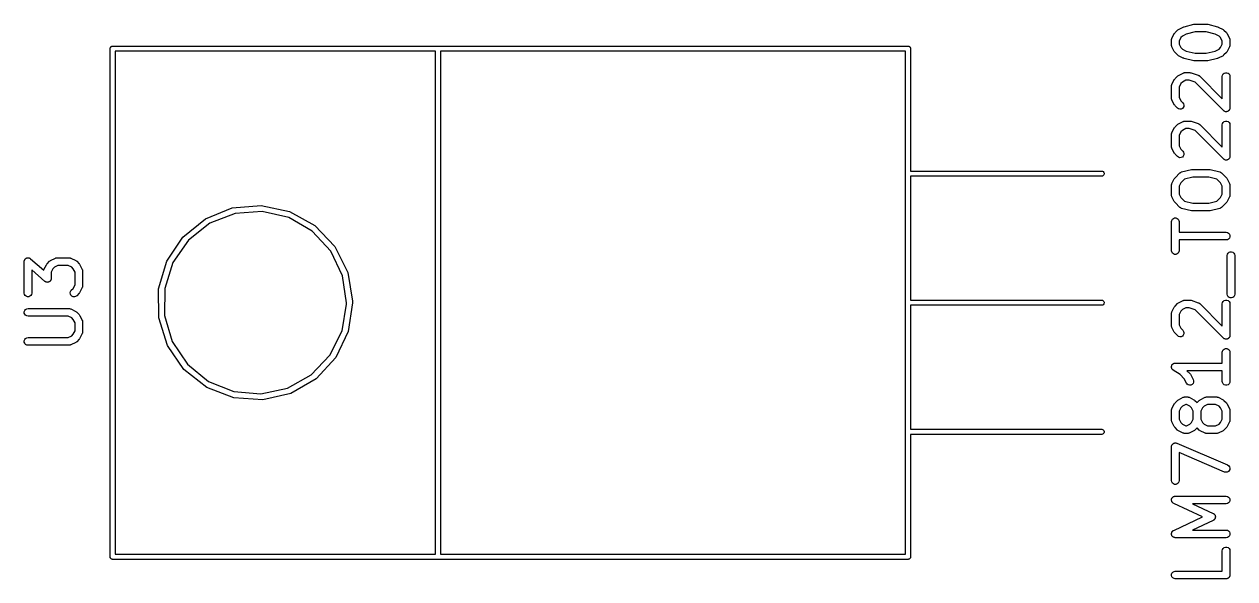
# Model space of a CAD drawing. Extents: x 49 to 243, y -147 to -41.
# Drawn here: x 122.31 to 146.13, y -122.02 to -111.11 of the extents above; entities that cross this region are included whole.
import ezdxf

# ---------------------------------------------------------------- set-up
doc = ezdxf.new("R2010")
doc.units = 0
doc.header["$MEASUREMENT"] = 0
doc.layers.add('BLACK', color=7, linetype='CONTINUOUS')

msp = doc.modelspace()

# ---------------------------------------------------------------- linework, layer by layer
at = {"layer": 'BLACK', "linetype": 'CONTINUOUS'}
for p, q in [((144.957, -111.271), (145.005, -111.223)), ((145.005, -111.223), (145.014, -111.217)), ((145.014, -111.217), (145.024, -111.209)), ((145.024, -111.209), (145.119, -111.162)), ((145.119, -111.162), (145.127, -111.159)), ((145.127, -111.159), (145.135, -111.156)), ((145.135, -111.156), (145.325, -111.108)), ((145.353, -111.256), (145.179, -111.3)), ((145.325, -111.108), (145.334, -111.108)), ((145.334, -111.108), (145.343, -111.106)), ((145.343, -111.106), (145.581, -111.106)), ((145.572, -111.256), (145.353, -111.256)), ((145.746, -111.3), (145.572, -111.256)), ((145.581, -111.106), (145.59, -111.108)), ((145.59, -111.108), (145.6, -111.108)), ((145.6, -111.108), (145.79, -111.156)), ((145.79, -111.156), (145.798, -111.159)), ((145.798, -111.159), (145.805, -111.162)), ((145.805, -111.162), (145.901, -111.209)), ((145.901, -111.209), (145.91, -111.217)), ((145.91, -111.217), (145.92, -111.223)), ((145.92, -111.223), (145.968, -111.271)), ((144.887, -111.419), (144.888, -111.415)), ((144.887, -111.515), (144.887, -111.419)), ((144.888, -111.411), (144.89, -111.402)), ((144.888, -111.415), (144.888, -111.411)), ((144.89, -111.402), (144.892, -111.394)), ((144.892, -111.394), (144.894, -111.39)), ((144.894, -111.39), (144.895, -111.386)), ((144.895, -111.386), (144.943, -111.291)), ((144.943, -111.291), (144.95, -111.281)), ((144.95, -111.281), (144.957, -111.271)), ((145.072, -111.369), (145.037, -111.437)), ((145.037, -111.437), (145.037, -111.497)), ((145.037, -111.497), (145.072, -111.565)), ((145.102, -111.338), (145.072, -111.369)), ((145.179, -111.3), (145.102, -111.338)), ((145.823, -111.338), (145.746, -111.3)), ((145.853, -111.369), (145.823, -111.338)), ((145.887, -111.437), (145.853, -111.369)), ((145.853, -111.565), (145.887, -111.497)), ((145.887, -111.497), (145.887, -111.437)), ((145.968, -111.271), (145.975, -111.281)), ((145.975, -111.281), (145.982, -111.291)), ((145.982, -111.291), (146.029, -111.386)), ((146.029, -111.386), (146.031, -111.39)), ((146.031, -111.39), (146.033, -111.394)), ((146.033, -111.394), (146.034, -111.402)), ((146.034, -111.402), (146.037, -111.411)), ((146.037, -111.411), (146.037, -111.415)), ((146.037, -111.415), (146.037, -111.419)), ((146.037, -111.419), (146.037, -111.515)), ((124, -111.577), (124.002, -111.573)), ((124, -111.595), (124, -111.577)), ((124, -121.577), (124, -111.595)), ((124, -111.595), (124, -111.595)), ((124.002, -111.569), (124.005, -111.565)), ((124.002, -111.573), (124.002, -111.569)), ((124.005, -111.565), (124.006, -111.561)), ((124.006, -111.561), (124.009, -111.557)), ((124.009, -111.557), (124.011, -111.553)), ((124.011, -111.553), (124.015, -111.551)), ((124.015, -111.551), (124.017, -111.547)), ((124.017, -111.547), (124.021, -111.545)), ((124.021, -111.545), (124.025, -111.542)), ((124.025, -111.542), (124.029, -111.541)), ((124.029, -111.541), (124.033, -111.538)), ((124.033, -111.538), (124.037, -111.538)), ((124.037, -111.538), (124.041, -111.536)), ((124.041, -111.536), (139.709, -111.536)), ((124.1, -111.636), (124.1, -121.536)), ((130.4, -111.636), (124.1, -111.636)), ((130.4, -121.536), (130.4, -111.636)), ((130.5, -111.636), (130.5, -121.536)), ((139.65, -111.636), (130.5, -111.636)), ((139.65, -116.595), (139.65, -111.636)), ((139.709, -111.536), (139.713, -111.538)), ((139.713, -111.538), (139.717, -111.538)), ((139.717, -111.538), (139.721, -111.541)), ((139.721, -111.541), (139.725, -111.542)), ((139.725, -111.542), (139.729, -111.545)), ((139.729, -111.545), (139.733, -111.547)), ((139.733, -111.547), (139.735, -111.551)), ((139.735, -111.551), (139.739, -111.553)), ((139.739, -111.553), (139.741, -111.557)), ((139.741, -111.557), (139.744, -111.561)), ((139.744, -111.561), (139.745, -111.565)), ((139.745, -111.565), (139.748, -111.569)), ((139.748, -111.569), (139.748, -111.573)), ((139.748, -111.573), (139.75, -111.577)), ((139.75, -111.577), (139.75, -113.996)), ((144.888, -111.519), (144.887, -111.515)), ((144.888, -111.523), (144.888, -111.519)), ((144.89, -111.532), (144.888, -111.523)), ((144.892, -111.54), (144.89, -111.532)), ((144.894, -111.544), (144.892, -111.54)), ((144.895, -111.548), (144.894, -111.544)), ((144.943, -111.643), (144.895, -111.548)), ((144.95, -111.653), (144.943, -111.643)), ((144.957, -111.663), (144.95, -111.653)), ((145.005, -111.71), (144.957, -111.663)), ((145.014, -111.717), (145.005, -111.71)), ((145.024, -111.725), (145.014, -111.717)), ((145.119, -111.772), (145.024, -111.725)), ((145.072, -111.565), (145.102, -111.596)), ((145.102, -111.596), (145.179, -111.634)), ((145.179, -111.634), (145.353, -111.678)), ((145.353, -111.678), (145.572, -111.678)), ((145.572, -111.678), (145.746, -111.634)), ((145.746, -111.634), (145.823, -111.596)), ((145.901, -111.725), (145.805, -111.772)), ((145.823, -111.596), (145.853, -111.565)), ((145.91, -111.717), (145.901, -111.725)), ((145.92, -111.71), (145.91, -111.717)), ((145.968, -111.663), (145.92, -111.71)), ((145.975, -111.653), (145.968, -111.663)), ((145.982, -111.643), (145.975, -111.653)), ((146.029, -111.548), (145.982, -111.643)), ((146.031, -111.544), (146.029, -111.548)), ((146.033, -111.54), (146.031, -111.544)), ((146.034, -111.532), (146.033, -111.54)), ((146.037, -111.523), (146.034, -111.532)), ((146.037, -111.515), (146.037, -111.519)), ((146.037, -111.519), (146.037, -111.523)), ((145.127, -111.774), (145.119, -111.772)), ((145.135, -111.778), (145.127, -111.774)), ((145.325, -111.825), (145.135, -111.778)), ((145.334, -111.826), (145.325, -111.825)), ((145.343, -111.828), (145.334, -111.826)), ((145.581, -111.828), (145.343, -111.828)), ((145.59, -111.826), (145.581, -111.828)), ((145.6, -111.825), (145.59, -111.826)), ((145.79, -111.778), (145.6, -111.825)), ((145.798, -111.774), (145.79, -111.778)), ((145.805, -111.772), (145.798, -111.774)), ((144.895, -112.291), (144.943, -112.195)), ((144.943, -112.195), (144.95, -112.186)), ((144.95, -112.186), (144.957, -112.176)), ((144.957, -112.176), (145.005, -112.128)), ((145.005, -112.128), (145.014, -112.121)), ((145.014, -112.121), (145.024, -112.114)), ((145.024, -112.114), (145.119, -112.067)), ((145.171, -112.209), (145.102, -112.243)), ((145.119, -112.067), (145.123, -112.065)), ((145.123, -112.065), (145.127, -112.063)), ((145.127, -112.063), (145.136, -112.062)), ((145.136, -112.062), (145.144, -112.059)), ((145.144, -112.059), (145.149, -112.059)), ((145.149, -112.059), (145.153, -112.059)), ((145.153, -112.059), (145.248, -112.059)), ((145.236, -112.209), (145.171, -112.209)), ((145.35, -112.247), (145.236, -112.209)), ((145.248, -112.059), (145.26, -112.061)), ((145.26, -112.061), (145.272, -112.062)), ((145.272, -112.062), (145.415, -112.11)), ((145.415, -112.11), (145.418, -112.112)), ((145.418, -112.112), (145.423, -112.113)), ((145.423, -112.113), (145.43, -112.118)), ((145.43, -112.118), (145.438, -112.122)), ((145.438, -112.122), (145.44, -112.126)), ((145.44, -112.126), (145.444, -112.128)), ((145.444, -112.128), (145.887, -112.572)), ((145.887, -112.134), (145.892, -112.108)), ((145.887, -112.572), (145.887, -112.134)), ((145.892, -112.108), (145.905, -112.085)), ((145.905, -112.085), (145.925, -112.069)), ((145.925, -112.069), (145.949, -112.06)), ((145.949, -112.06), (145.975, -112.06)), ((145.975, -112.06), (146, -112.069)), ((146, -112.069), (146.02, -112.085)), ((146.02, -112.085), (146.033, -112.108)), ((146.033, -112.108), (146.037, -112.134)), ((146.037, -112.134), (146.037, -112.753)), ((144.887, -112.324), (144.888, -112.32)), ((144.887, -112.562), (144.887, -112.324)), ((144.888, -112.316), (144.89, -112.307)), ((144.888, -112.32), (144.888, -112.316)), ((144.89, -112.307), (144.892, -112.298)), ((144.892, -112.298), (144.894, -112.295)), ((144.894, -112.295), (144.895, -112.291)), ((145.072, -112.273), (145.037, -112.342)), ((145.037, -112.342), (145.037, -112.544)), ((145.102, -112.243), (145.072, -112.273)), ((145.909, -112.806), (145.35, -112.247)), ((144.888, -112.566), (144.887, -112.562)), ((144.888, -112.571), (144.888, -112.566)), ((144.89, -112.579), (144.888, -112.571)), ((144.892, -112.588), (144.89, -112.579)), ((144.894, -112.592), (144.892, -112.588)), ((144.895, -112.596), (144.894, -112.592)), ((144.943, -112.691), (144.895, -112.596)), ((144.95, -112.701), (144.943, -112.691)), ((145.037, -112.544), (145.072, -112.613)), ((145.072, -112.613), (145.111, -112.652)), ((145.111, -112.652), (145.126, -112.673)), ((145.126, -112.673), (145.132, -112.699)), ((144.957, -112.71), (144.95, -112.701)), ((145.005, -112.758), (144.957, -112.71)), ((145.026, -112.773), (145.005, -112.758)), ((145.051, -112.78), (145.026, -112.773)), ((145.077, -112.777), (145.051, -112.78)), ((145.101, -112.766), (145.077, -112.777)), ((145.119, -112.748), (145.101, -112.766)), ((145.13, -112.724), (145.119, -112.748)), ((145.132, -112.699), (145.13, -112.724)), ((145.917, -112.811), (145.909, -112.806)), ((145.925, -112.818), (145.917, -112.811)), ((145.928, -112.819), (145.925, -112.818)), ((145.931, -112.821), (145.928, -112.819)), ((145.94, -112.823), (145.931, -112.821)), ((145.949, -112.827), (145.94, -112.823)), ((145.953, -112.827), (145.949, -112.827)), ((145.956, -112.827), (145.953, -112.827)), ((145.966, -112.827), (145.956, -112.827)), ((145.975, -112.827), (145.966, -112.827)), ((145.979, -112.825), (145.975, -112.827)), ((145.982, -112.825), (145.979, -112.825)), ((145.991, -112.821), (145.982, -112.825)), ((146, -112.818), (145.991, -112.821)), ((146.002, -112.815), (146, -112.818)), ((146.005, -112.814), (146.002, -112.815)), ((146.012, -112.807), (146.005, -112.814)), ((146.02, -112.801), (146.012, -112.807)), ((146.021, -112.798), (146.02, -112.801)), ((146.024, -112.796), (146.021, -112.798)), ((146.028, -112.787), (146.024, -112.796)), ((146.033, -112.778), (146.028, -112.787)), ((146.035, -112.772), (146.033, -112.775)), ((146.033, -112.775), (146.033, -112.778)), ((146.036, -112.762), (146.035, -112.772)), ((146.037, -112.753), (146.036, -112.762)), ((144.895, -113.243), (144.943, -113.148)), ((144.943, -113.148), (144.95, -113.138)), ((144.95, -113.138), (144.957, -113.128)), ((144.957, -113.128), (145.005, -113.081)), ((145.005, -113.081), (145.014, -113.074)), ((145.014, -113.074), (145.024, -113.067)), ((145.024, -113.067), (145.119, -113.019)), ((145.171, -113.161), (145.102, -113.195)), ((145.119, -113.019), (145.123, -113.018)), ((145.123, -113.018), (145.127, -113.016)), ((145.127, -113.016), (145.136, -113.014)), ((145.136, -113.014), (145.144, -113.011)), ((145.144, -113.011), (145.149, -113.012)), ((145.149, -113.012), (145.153, -113.011)), ((145.153, -113.011), (145.248, -113.011)), ((145.236, -113.161), (145.171, -113.161)), ((145.35, -113.199), (145.236, -113.161)), ((145.248, -113.011), (145.26, -113.013)), ((145.26, -113.013), (145.272, -113.015)), ((145.272, -113.015), (145.415, -113.062)), ((145.415, -113.062), (145.418, -113.065)), ((145.418, -113.065), (145.423, -113.066)), ((145.423, -113.066), (145.43, -113.071)), ((145.43, -113.071), (145.438, -113.075)), ((145.438, -113.075), (145.44, -113.078)), ((145.44, -113.078), (145.444, -113.081)), ((145.444, -113.081), (145.887, -113.524)), ((145.887, -113.086), (145.892, -113.06)), ((145.887, -113.524), (145.887, -113.086)), ((145.892, -113.06), (145.905, -113.038)), ((145.905, -113.038), (145.925, -113.021)), ((145.925, -113.021), (145.949, -113.012)), ((145.949, -113.012), (145.975, -113.012)), ((145.975, -113.012), (146, -113.021)), ((146, -113.021), (146.02, -113.038)), ((146.02, -113.038), (146.033, -113.06)), ((146.033, -113.06), (146.037, -113.086)), ((146.037, -113.086), (146.037, -113.705)), ((144.887, -113.276), (144.888, -113.272)), ((144.887, -113.515), (144.887, -113.276)), ((144.888, -113.268), (144.89, -113.259)), ((144.888, -113.272), (144.888, -113.268)), ((144.89, -113.259), (144.892, -113.251)), ((144.892, -113.251), (144.894, -113.247)), ((144.894, -113.247), (144.895, -113.243)), ((145.072, -113.226), (145.037, -113.294)), ((145.037, -113.294), (145.037, -113.497)), ((145.102, -113.195), (145.072, -113.226)), ((145.909, -113.758), (145.35, -113.199)), ((144.888, -113.519), (144.887, -113.515)), ((144.888, -113.523), (144.888, -113.519)), ((144.89, -113.532), (144.888, -113.523)), ((144.892, -113.54), (144.89, -113.532)), ((144.894, -113.544), (144.892, -113.54)), ((144.895, -113.548), (144.894, -113.544)), ((144.943, -113.643), (144.895, -113.548)), ((144.95, -113.653), (144.943, -113.643)), ((145.037, -113.497), (145.072, -113.565)), ((145.072, -113.565), (145.111, -113.604)), ((145.111, -113.604), (145.126, -113.626)), ((145.126, -113.626), (145.132, -113.651)), ((144.957, -113.663), (144.95, -113.653)), ((145.005, -113.71), (144.957, -113.663)), ((145.026, -113.725), (145.005, -113.71)), ((145.051, -113.732), (145.026, -113.725)), ((145.077, -113.73), (145.051, -113.732)), ((145.101, -113.719), (145.077, -113.73)), ((145.119, -113.7), (145.101, -113.719)), ((145.13, -113.677), (145.119, -113.7)), ((145.132, -113.651), (145.13, -113.677)), ((145.917, -113.764), (145.909, -113.758)), ((145.925, -113.77), (145.917, -113.764)), ((145.928, -113.771), (145.925, -113.77)), ((145.931, -113.773), (145.928, -113.771)), ((145.94, -113.776), (145.931, -113.773)), ((145.949, -113.779), (145.94, -113.776)), ((145.953, -113.779), (145.949, -113.779)), ((145.956, -113.78), (145.953, -113.779)), ((145.966, -113.779), (145.956, -113.78)), ((145.975, -113.779), (145.966, -113.779)), ((145.979, -113.778), (145.975, -113.779)), ((145.982, -113.777), (145.979, -113.778)), ((145.991, -113.773), (145.982, -113.777)), ((146, -113.77), (145.991, -113.773)), ((146.002, -113.768), (146, -113.77)), ((146.005, -113.766), (146.002, -113.768)), ((146.012, -113.76), (146.005, -113.766)), ((146.02, -113.753), (146.012, -113.76)), ((146.021, -113.75), (146.02, -113.753)), ((146.024, -113.748), (146.021, -113.75)), ((146.028, -113.739), (146.024, -113.748)), ((146.033, -113.731), (146.028, -113.739)), ((146.035, -113.724), (146.033, -113.727)), ((146.033, -113.727), (146.033, -113.731)), ((146.036, -113.715), (146.035, -113.724)), ((146.037, -113.705), (146.036, -113.715)), ((139.75, -113.996), (143.514, -113.996)), ((143.514, -114.096), (139.75, -114.096)), ((139.75, -114.096), (139.75, -116.536)), ((143.514, -113.996), (143.527, -113.998)), ((143.527, -114.094), (143.514, -114.096)), ((143.527, -113.998), (143.543, -114.007)), ((143.543, -114.085), (143.527, -114.094)), ((143.543, -114.007), (143.554, -114.021)), ((143.554, -114.071), (143.543, -114.085)), ((143.554, -114.021), (143.56, -114.037)), ((143.56, -114.055), (143.554, -114.071)), ((143.56, -114.037), (143.56, -114.055)), ((144.957, -114.128), (145.052, -114.033)), ((145.052, -114.033), (145.058, -114.029)), ((145.058, -114.029), (145.063, -114.024)), ((145.063, -114.024), (145.069, -114.021)), ((145.069, -114.021), (145.074, -114.018)), ((145.074, -114.018), (145.08, -114.016)), ((145.08, -114.016), (145.087, -114.013)), ((145.087, -114.013), (145.278, -113.966)), ((145.305, -114.113), (145.144, -114.154)), ((145.278, -113.966), (145.287, -113.965)), ((145.287, -113.965), (145.296, -113.963)), ((145.296, -113.963), (145.629, -113.963)), ((145.62, -114.113), (145.305, -114.113)), ((145.781, -114.154), (145.62, -114.113)), ((145.629, -113.963), (145.638, -113.965)), ((145.638, -113.965), (145.647, -113.966)), ((145.647, -113.966), (145.838, -114.013)), ((145.838, -114.013), (145.844, -114.016)), ((145.844, -114.016), (145.851, -114.018)), ((145.851, -114.018), (145.856, -114.021)), ((145.856, -114.021), (145.862, -114.024)), ((145.862, -114.024), (145.867, -114.029)), ((145.867, -114.029), (145.873, -114.033)), ((145.873, -114.033), (145.968, -114.128)), ((144.887, -114.276), (144.888, -114.272)), ((144.887, -114.467), (144.887, -114.276)), ((144.888, -114.268), (144.89, -114.259)), ((144.888, -114.272), (144.888, -114.268)), ((144.89, -114.259), (144.892, -114.251)), ((144.892, -114.251), (144.894, -114.247)), ((144.894, -114.247), (144.895, -114.243)), ((144.895, -114.243), (144.943, -114.148)), ((144.943, -114.148), (144.95, -114.138)), ((144.95, -114.138), (144.957, -114.128)), ((145.072, -114.226), (145.037, -114.294)), ((145.037, -114.294), (145.037, -114.449)), ((145.144, -114.154), (145.072, -114.226)), ((145.853, -114.226), (145.781, -114.154)), ((145.887, -114.294), (145.853, -114.226)), ((145.887, -114.449), (145.887, -114.294)), ((145.968, -114.128), (145.975, -114.138)), ((145.975, -114.138), (145.982, -114.148)), ((145.982, -114.148), (146.029, -114.243)), ((146.029, -114.243), (146.031, -114.247)), ((146.031, -114.247), (146.033, -114.251)), ((146.033, -114.251), (146.034, -114.259)), ((146.034, -114.259), (146.037, -114.268)), ((146.037, -114.268), (146.037, -114.272)), ((146.037, -114.272), (146.037, -114.276)), ((146.037, -114.276), (146.037, -114.467)), ((144.888, -114.471), (144.887, -114.467)), ((144.888, -114.476), (144.888, -114.471)), ((144.89, -114.484), (144.888, -114.476)), ((144.892, -114.493), (144.89, -114.484)), ((144.894, -114.496), (144.892, -114.493)), ((144.895, -114.5), (144.894, -114.496)), ((144.943, -114.596), (144.895, -114.5)), ((144.95, -114.605), (144.943, -114.596)), ((145.037, -114.449), (145.072, -114.518)), ((145.072, -114.518), (145.144, -114.59)), ((145.144, -114.59), (145.305, -114.63)), ((145.62, -114.63), (145.781, -114.59)), ((145.781, -114.59), (145.853, -114.518)), ((145.853, -114.518), (145.887, -114.449)), ((145.982, -114.596), (145.975, -114.605)), ((146.029, -114.5), (145.982, -114.596)), ((146.031, -114.496), (146.029, -114.5)), ((146.033, -114.493), (146.031, -114.496)), ((146.034, -114.484), (146.033, -114.493)), ((146.037, -114.476), (146.034, -114.484)), ((146.037, -114.467), (146.037, -114.471)), ((146.037, -114.471), (146.037, -114.476)), ((125.873, -114.933), (126.402, -114.719)), ((126.457, -114.829), (125.958, -115.022)), ((126.402, -114.719), (126.971, -114.67)), ((126.991, -114.792), (126.457, -114.829)), ((126.971, -114.67), (127.529, -114.79)), ((127.513, -114.912), (126.991, -114.792)), ((127.529, -114.79), (128.027, -115.069)), ((144.957, -114.615), (144.95, -114.605)), ((145.052, -114.71), (144.957, -114.615)), ((145.058, -114.715), (145.052, -114.71)), ((145.063, -114.72), (145.058, -114.715)), ((145.069, -114.722), (145.063, -114.72)), ((145.074, -114.725), (145.069, -114.722)), ((145.08, -114.727), (145.074, -114.725)), ((145.087, -114.73), (145.08, -114.727)), ((145.278, -114.778), (145.087, -114.73)), ((145.287, -114.778), (145.278, -114.778)), ((145.296, -114.78), (145.287, -114.778)), ((145.629, -114.78), (145.296, -114.78)), ((145.305, -114.63), (145.62, -114.63)), ((145.638, -114.778), (145.629, -114.78)), ((145.647, -114.778), (145.638, -114.778)), ((145.838, -114.73), (145.647, -114.778)), ((145.844, -114.727), (145.838, -114.73)), ((145.851, -114.725), (145.844, -114.727)), ((145.856, -114.722), (145.851, -114.725)), ((145.862, -114.72), (145.856, -114.722)), ((145.867, -114.715), (145.862, -114.72)), ((145.873, -114.71), (145.867, -114.715)), ((145.968, -114.615), (145.873, -114.71)), ((145.975, -114.605), (145.968, -114.615)), ((125.43, -115.294), (125.873, -114.933)), ((125.958, -115.022), (125.538, -115.354)), ((127.975, -115.181), (127.513, -114.912)), ((128.027, -115.069), (128.421, -115.482)), ((144.887, -114.991), (144.892, -114.965)), ((144.887, -115.562), (144.887, -114.991)), ((144.892, -114.965), (144.905, -114.943)), ((144.905, -114.943), (144.925, -114.926)), ((144.925, -114.926), (144.949, -114.917)), ((144.949, -114.917), (144.975, -114.917)), ((144.975, -114.917), (145, -114.926)), ((145, -114.926), (145.02, -114.943)), ((145.02, -114.943), (145.033, -114.965)), ((145.033, -114.965), (145.037, -114.991)), ((145.037, -114.991), (145.037, -115.201)), ((125.113, -115.769), (125.43, -115.294)), ((128.339, -115.574), (127.975, -115.181)), ((145.037, -115.201), (145.962, -115.201)), ((145.962, -115.201), (145.988, -115.206)), ((145.988, -115.206), (146.011, -115.219)), ((146.011, -115.219), (146.027, -115.239)), ((146.027, -115.314), (146.011, -115.334)), ((146.027, -115.239), (146.036, -115.263)), ((146.036, -115.289), (146.027, -115.314)), ((146.036, -115.263), (146.036, -115.289)), ((125.538, -115.354), (125.234, -115.794)), ((128.421, -115.482), (128.676, -115.993)), ((145.962, -115.351), (145.037, -115.351)), ((145.037, -115.351), (145.037, -115.562)), ((145.988, -115.347), (145.962, -115.351)), ((146.011, -115.334), (145.988, -115.347)), ((122.307, -115.776), (122.309, -115.769)), ((122.307, -116.396), (122.307, -115.776)), ((122.309, -115.762), (122.311, -115.757)), ((122.309, -115.769), (122.309, -115.762)), ((122.311, -115.757), (122.312, -115.751)), ((122.312, -115.751), (122.316, -115.744)), ((122.316, -115.744), (122.318, -115.738)), ((122.318, -115.738), (122.322, -115.733)), ((122.322, -115.733), (122.325, -115.728)), ((122.325, -115.728), (122.331, -115.724)), ((122.331, -115.724), (122.335, -115.718)), ((122.335, -115.718), (122.34, -115.715)), ((122.34, -115.715), (122.345, -115.712)), ((122.345, -115.712), (122.352, -115.709)), ((122.352, -115.709), (122.358, -115.705)), ((122.358, -115.705), (122.364, -115.705)), ((122.364, -115.705), (122.369, -115.703)), ((122.369, -115.703), (122.377, -115.703)), ((122.377, -115.703), (122.384, -115.701)), ((122.384, -115.701), (122.39, -115.703)), ((122.39, -115.703), (122.395, -115.703)), ((122.395, -115.703), (122.402, -115.705)), ((122.402, -115.705), (122.409, -115.707)), ((122.409, -115.707), (122.414, -115.71)), ((122.414, -115.71), (122.42, -115.712)), ((122.42, -115.712), (122.425, -115.716)), ((122.425, -115.716), (122.432, -115.72)), ((122.432, -115.72), (122.692, -115.948)), ((122.758, -115.819), (122.806, -115.771)), ((122.806, -115.771), (122.815, -115.764)), ((122.815, -115.764), (122.825, -115.757)), ((122.825, -115.757), (122.92, -115.709)), ((122.92, -115.709), (122.924, -115.708)), ((122.924, -115.708), (122.928, -115.706)), ((122.928, -115.706), (122.937, -115.704)), ((122.937, -115.704), (122.945, -115.702)), ((122.945, -115.702), (122.95, -115.702)), ((122.95, -115.702), (122.954, -115.701)), ((122.954, -115.701), (123.192, -115.701)), ((123.192, -115.701), (123.196, -115.702)), ((123.196, -115.702), (123.2, -115.702)), ((123.2, -115.702), (123.209, -115.704)), ((123.209, -115.704), (123.218, -115.706)), ((123.218, -115.706), (123.221, -115.708)), ((123.221, -115.708), (123.225, -115.709)), ((123.225, -115.709), (123.321, -115.757)), ((123.321, -115.757), (123.33, -115.764)), ((123.33, -115.764), (123.34, -115.771)), ((123.34, -115.771), (123.388, -115.819)), ((124.949, -116.315), (125.113, -115.769)), ((125.234, -115.794), (125.072, -116.304)), ((128.57, -116.057), (128.339, -115.574)), ((144.892, -115.588), (144.887, -115.562)), ((144.905, -115.61), (144.892, -115.588)), ((144.925, -115.627), (144.905, -115.61)), ((144.949, -115.636), (144.925, -115.627)), ((144.975, -115.636), (144.949, -115.636)), ((145, -115.627), (144.975, -115.636)), ((145.02, -115.61), (145, -115.627)), ((145.033, -115.588), (145.02, -115.61)), ((145.037, -115.562), (145.033, -115.588)), ((145.983, -115.657), (145.987, -115.632)), ((145.983, -116.419), (145.983, -115.657)), ((145.987, -115.632), (146, -115.609)), ((146, -115.609), (146.02, -115.592)), ((146.02, -115.592), (146.045, -115.584)), ((146.045, -115.584), (146.071, -115.584)), ((146.071, -115.584), (146.095, -115.592)), ((146.095, -115.592), (146.115, -115.609)), ((146.115, -115.609), (146.128, -115.632)), ((146.128, -115.632), (146.133, -115.657)), ((146.133, -115.657), (146.133, -116.419)), ((122.714, -116.166), (122.457, -115.942)), ((122.457, -115.942), (122.457, -116.396)), ((122.692, -115.948), (122.693, -115.941)), ((122.693, -115.941), (122.695, -115.938)), ((122.695, -115.938), (122.696, -115.933)), ((122.696, -115.933), (122.744, -115.838)), ((122.744, -115.838), (122.751, -115.829)), ((122.751, -115.829), (122.758, -115.819)), ((122.873, -115.916), (122.838, -115.985)), ((122.838, -115.985), (122.838, -116.11)), ((122.903, -115.886), (122.873, -115.916)), ((122.972, -115.851), (122.903, -115.886)), ((123.174, -115.851), (122.972, -115.851)), ((123.243, -115.886), (123.174, -115.851)), ((123.273, -115.916), (123.243, -115.886)), ((123.307, -115.985), (123.273, -115.916)), ((123.307, -116.235), (123.307, -115.985)), ((123.388, -115.819), (123.395, -115.829)), ((123.395, -115.829), (123.402, -115.838)), ((123.402, -115.838), (123.449, -115.933)), ((123.449, -115.933), (123.451, -115.938)), ((123.451, -115.938), (123.453, -115.941)), ((123.453, -115.941), (123.454, -115.95)), ((123.454, -115.95), (123.457, -115.958)), ((123.457, -115.958), (123.457, -115.963)), ((123.457, -115.963), (123.457, -115.967)), ((123.457, -115.967), (123.457, -116.253)), ((128.676, -115.993), (128.77, -116.556)), ((122.72, -116.17), (122.714, -116.166)), ((122.726, -116.175), (122.72, -116.17)), ((122.731, -116.177), (122.726, -116.175)), ((122.736, -116.18), (122.731, -116.177)), ((122.743, -116.181), (122.736, -116.18)), ((122.75, -116.184), (122.743, -116.181)), ((122.756, -116.184), (122.75, -116.184)), ((122.762, -116.185), (122.756, -116.184)), ((122.769, -116.184), (122.762, -116.185)), ((122.776, -116.184), (122.769, -116.184)), ((122.782, -116.182), (122.776, -116.184)), ((122.788, -116.181), (122.782, -116.182)), ((122.794, -116.177), (122.788, -116.181)), ((122.801, -116.175), (122.794, -116.177)), ((122.805, -116.171), (122.801, -116.175)), ((122.81, -116.168), (122.805, -116.171)), ((122.815, -116.163), (122.81, -116.168)), ((122.821, -116.158), (122.815, -116.163)), ((122.824, -116.153), (122.821, -116.158)), ((122.827, -116.149), (122.824, -116.153)), ((122.83, -116.142), (122.827, -116.149)), ((122.834, -116.135), (122.83, -116.142)), ((122.835, -116.13), (122.834, -116.135)), ((122.837, -116.124), (122.835, -116.13)), ((122.838, -116.11), (122.837, -116.117)), ((122.837, -116.117), (122.837, -116.124)), ((123.273, -116.303), (123.307, -116.235)), ((123.454, -116.27), (123.453, -116.278)), ((123.457, -116.261), (123.454, -116.27)), ((123.457, -116.253), (123.457, -116.257)), ((123.457, -116.257), (123.457, -116.261)), ((128.65, -116.586), (128.57, -116.057)), ((122.312, -116.421), (122.307, -116.396)), ((122.325, -116.444), (122.312, -116.421)), ((122.345, -116.46), (122.325, -116.444)), ((122.369, -116.469), (122.345, -116.46)), ((122.395, -116.469), (122.369, -116.469)), ((122.42, -116.46), (122.395, -116.469)), ((122.44, -116.444), (122.42, -116.46)), ((122.453, -116.421), (122.44, -116.444)), ((122.457, -116.396), (122.453, -116.421)), ((123.212, -116.389), (123.219, -116.364)), ((123.215, -116.415), (123.212, -116.389)), ((123.226, -116.439), (123.215, -116.415)), ((123.219, -116.364), (123.234, -116.342)), ((123.244, -116.457), (123.226, -116.439)), ((123.234, -116.342), (123.273, -116.303)), ((123.268, -116.468), (123.244, -116.457)), ((123.294, -116.47), (123.268, -116.468)), ((123.319, -116.463), (123.294, -116.47)), ((123.34, -116.449), (123.319, -116.463)), ((123.388, -116.401), (123.34, -116.449)), ((123.395, -116.391), (123.388, -116.401)), ((123.402, -116.381), (123.395, -116.391)), ((123.449, -116.286), (123.402, -116.381)), ((123.451, -116.282), (123.449, -116.286)), ((123.453, -116.278), (123.451, -116.282)), ((124.954, -116.886), (124.949, -116.315)), ((125.072, -116.304), (125.068, -116.84)), ((145.987, -116.445), (145.983, -116.419)), ((146, -116.468), (145.987, -116.445)), ((146.02, -116.484), (146, -116.468)), ((146.045, -116.493), (146.02, -116.484)), ((146.071, -116.493), (146.045, -116.493)), ((146.095, -116.484), (146.071, -116.493)), ((146.115, -116.468), (146.095, -116.484)), ((146.128, -116.445), (146.115, -116.468)), ((146.133, -116.419), (146.128, -116.445)), ((122.309, -116.763), (122.317, -116.739)), ((122.317, -116.739), (122.334, -116.719)), ((122.334, -116.719), (122.357, -116.706)), ((122.357, -116.706), (122.382, -116.701)), ((122.382, -116.701), (123.192, -116.701)), ((123.192, -116.701), (123.196, -116.702)), ((123.196, -116.702), (123.2, -116.702)), ((123.2, -116.702), (123.209, -116.704)), ((123.209, -116.704), (123.218, -116.706)), ((123.218, -116.706), (123.221, -116.708)), ((123.221, -116.708), (123.225, -116.709)), ((123.225, -116.709), (123.321, -116.757)), ((128.562, -117.142), (128.65, -116.614)), ((128.65, -116.614), (128.65, -116.586)), ((128.77, -116.586), (128.685, -117.151)), ((128.77, -116.556), (128.77, -116.586)), ((139.65, -119.117), (139.65, -116.595)), ((139.65, -116.595), (139.65, -116.595)), ((139.75, -116.536), (143.514, -116.536)), ((143.514, -116.636), (139.75, -116.636)), ((139.75, -116.636), (139.75, -119.076)), ((143.514, -116.536), (143.527, -116.538)), ((143.527, -116.634), (143.514, -116.636)), ((143.527, -116.538), (143.543, -116.547)), ((143.543, -116.625), (143.527, -116.634)), ((143.543, -116.547), (143.554, -116.561)), ((143.554, -116.611), (143.543, -116.625)), ((143.554, -116.561), (143.56, -116.577)), ((143.56, -116.595), (143.554, -116.611)), ((143.56, -116.577), (143.56, -116.595)), ((144.895, -116.767), (144.943, -116.672)), ((144.943, -116.672), (144.95, -116.662)), ((144.95, -116.662), (144.957, -116.652)), ((144.957, -116.652), (145.005, -116.604)), ((145.005, -116.604), (145.014, -116.598)), ((145.014, -116.598), (145.024, -116.59)), ((145.024, -116.59), (145.119, -116.543)), ((145.102, -116.719), (145.072, -116.749)), ((145.171, -116.685), (145.102, -116.719)), ((145.119, -116.543), (145.123, -116.541)), ((145.123, -116.541), (145.127, -116.539)), ((145.127, -116.539), (145.136, -116.538)), ((145.136, -116.538), (145.144, -116.535)), ((145.144, -116.535), (145.149, -116.536)), ((145.149, -116.536), (145.153, -116.535)), ((145.153, -116.535), (145.248, -116.535)), ((145.236, -116.685), (145.171, -116.685)), ((145.35, -116.723), (145.236, -116.685)), ((145.248, -116.535), (145.26, -116.537)), ((145.26, -116.537), (145.272, -116.539)), ((145.272, -116.539), (145.415, -116.586)), ((145.909, -117.282), (145.35, -116.723)), ((145.415, -116.586), (145.418, -116.588)), ((145.418, -116.588), (145.423, -116.589)), ((145.423, -116.589), (145.43, -116.594)), ((145.43, -116.594), (145.438, -116.599)), ((145.438, -116.599), (145.44, -116.602)), ((145.44, -116.602), (145.444, -116.604)), ((145.444, -116.604), (145.887, -117.048)), ((145.887, -116.61), (145.892, -116.584)), ((145.887, -117.048), (145.887, -116.61)), ((145.892, -116.584), (145.905, -116.562)), ((145.905, -116.562), (145.925, -116.545)), ((145.925, -116.545), (145.949, -116.536)), ((145.949, -116.536), (145.975, -116.536)), ((145.975, -116.536), (146, -116.545)), ((146, -116.545), (146.02, -116.562)), ((146.02, -116.562), (146.033, -116.584)), ((146.033, -116.584), (146.037, -116.61)), ((146.037, -116.61), (146.037, -117.229)), ((122.309, -116.789), (122.309, -116.763)), ((122.317, -116.814), (122.309, -116.789)), ((122.334, -116.834), (122.317, -116.814)), ((122.357, -116.847), (122.334, -116.834)), ((122.382, -116.851), (122.357, -116.847)), ((123.174, -116.851), (122.382, -116.851)), ((123.243, -116.886), (123.174, -116.851)), ((123.273, -116.916), (123.243, -116.886)), ((123.307, -116.985), (123.273, -116.916)), ((123.307, -117.14), (123.307, -116.985)), ((123.321, -116.757), (123.33, -116.764)), ((123.33, -116.764), (123.34, -116.771)), ((123.34, -116.771), (123.388, -116.819)), ((123.388, -116.819), (123.395, -116.829)), ((123.395, -116.829), (123.402, -116.838)), ((123.402, -116.838), (123.449, -116.933)), ((123.449, -116.933), (123.451, -116.938)), ((123.451, -116.938), (123.453, -116.941)), ((123.453, -116.941), (123.454, -116.95)), ((123.454, -116.95), (123.457, -116.958)), ((123.457, -116.958), (123.457, -116.963)), ((123.457, -116.963), (123.457, -116.967)), ((123.457, -116.967), (123.457, -117.157)), ((125.126, -117.431), (124.954, -116.886)), ((125.068, -116.84), (125.221, -117.352)), ((144.887, -116.8), (144.888, -116.796)), ((144.887, -117.038), (144.887, -116.8)), ((144.888, -116.792), (144.89, -116.783)), ((144.888, -116.796), (144.888, -116.792)), ((144.89, -116.783), (144.892, -116.775)), ((144.892, -116.775), (144.894, -116.771)), ((144.894, -116.771), (144.895, -116.767)), ((145.072, -116.749), (145.037, -116.818)), ((145.037, -116.818), (145.037, -117.021)), ((123.243, -117.239), (123.273, -117.208)), ((123.273, -117.208), (123.307, -117.14)), ((123.449, -117.191), (123.402, -117.286)), ((123.451, -117.187), (123.449, -117.191)), ((123.453, -117.183), (123.451, -117.187)), ((123.454, -117.174), (123.453, -117.183)), ((123.457, -117.166), (123.454, -117.174)), ((123.457, -117.157), (123.457, -117.162)), ((123.457, -117.162), (123.457, -117.166)), ((128.323, -117.621), (128.562, -117.142)), ((128.685, -117.151), (128.438, -117.665)), ((144.888, -117.043), (144.887, -117.038)), ((144.888, -117.047), (144.888, -117.043)), ((144.89, -117.055), (144.888, -117.047)), ((144.892, -117.064), (144.89, -117.055)), ((144.894, -117.068), (144.892, -117.064)), ((144.895, -117.072), (144.894, -117.068)), ((144.943, -117.167), (144.895, -117.072)), ((144.95, -117.177), (144.943, -117.167)), ((144.957, -117.187), (144.95, -117.177)), ((145.005, -117.234), (144.957, -117.187)), ((145.037, -117.021), (145.072, -117.089)), ((145.072, -117.089), (145.111, -117.128)), ((145.111, -117.128), (145.126, -117.15)), ((145.13, -117.201), (145.119, -117.224)), ((145.126, -117.15), (145.132, -117.175)), ((145.132, -117.175), (145.13, -117.201)), ((122.309, -117.335), (122.317, -117.31)), ((122.309, -117.361), (122.309, -117.335)), ((122.317, -117.385), (122.309, -117.361)), ((122.317, -117.31), (122.334, -117.29)), ((122.334, -117.405), (122.317, -117.385)), ((122.334, -117.29), (122.357, -117.277)), ((122.357, -117.418), (122.334, -117.405)), ((122.357, -117.277), (122.382, -117.273)), ((122.382, -117.423), (122.357, -117.418)), ((122.382, -117.273), (123.174, -117.273)), ((123.192, -117.423), (122.382, -117.423)), ((123.174, -117.273), (123.243, -117.239)), ((123.196, -117.422), (123.192, -117.423)), ((123.2, -117.422), (123.196, -117.422)), ((123.209, -117.42), (123.2, -117.422)), ((123.218, -117.418), (123.209, -117.42)), ((123.221, -117.416), (123.218, -117.418)), ((123.225, -117.415), (123.221, -117.416)), ((123.321, -117.367), (123.225, -117.415)), ((123.33, -117.36), (123.321, -117.367)), ((123.34, -117.353), (123.33, -117.36)), ((123.388, -117.306), (123.34, -117.353)), ((123.395, -117.296), (123.388, -117.306)), ((123.402, -117.286), (123.395, -117.296)), ((125.45, -117.9), (125.126, -117.431)), ((125.221, -117.352), (125.519, -117.797)), ((145.026, -117.249), (145.005, -117.234)), ((145.051, -117.256), (145.026, -117.249)), ((145.077, -117.254), (145.051, -117.256)), ((145.101, -117.243), (145.077, -117.254)), ((145.119, -117.224), (145.101, -117.243)), ((145.917, -117.288), (145.909, -117.282)), ((145.925, -117.294), (145.917, -117.288)), ((145.928, -117.295), (145.925, -117.294)), ((145.931, -117.297), (145.928, -117.295)), ((145.94, -117.299), (145.931, -117.297)), ((145.949, -117.303), (145.94, -117.299)), ((145.953, -117.303), (145.949, -117.303)), ((145.956, -117.304), (145.953, -117.303)), ((145.966, -117.303), (145.956, -117.304)), ((145.975, -117.303), (145.966, -117.303)), ((145.979, -117.302), (145.975, -117.303)), ((145.982, -117.301), (145.979, -117.302)), ((145.991, -117.297), (145.982, -117.301)), ((146, -117.294), (145.991, -117.297)), ((146.002, -117.292), (146, -117.294)), ((146.005, -117.29), (146.002, -117.292)), ((146.012, -117.283), (146.005, -117.29)), ((146.02, -117.277), (146.012, -117.283)), ((146.021, -117.274), (146.02, -117.277)), ((146.024, -117.272), (146.021, -117.274)), ((146.028, -117.263), (146.024, -117.272)), ((146.033, -117.255), (146.028, -117.263)), ((146.035, -117.248), (146.033, -117.251)), ((146.033, -117.251), (146.033, -117.255)), ((146.036, -117.239), (146.035, -117.248)), ((146.037, -117.229), (146.036, -117.239)), ((127.953, -118.008), (128.323, -117.621)), ((128.438, -117.665), (128.05, -118.084)), ((145.887, -117.562), (145.892, -117.537)), ((145.887, -117.773), (145.887, -117.562)), ((145.892, -117.537), (145.905, -117.514)), ((145.905, -117.514), (145.925, -117.497)), ((145.925, -117.497), (145.949, -117.488)), ((145.949, -117.488), (145.975, -117.488)), ((145.975, -117.488), (146, -117.497)), ((146, -117.497), (146.02, -117.514)), ((146.02, -117.514), (146.033, -117.537)), ((146.033, -117.537), (146.037, -117.562)), ((146.037, -117.562), (146.037, -118.134)), ((125.899, -118.254), (125.45, -117.9)), ((125.519, -117.797), (125.934, -118.135)), ((144.888, -117.843), (144.889, -117.839)), ((144.889, -117.852), (144.888, -117.843)), ((144.889, -117.835), (144.892, -117.826)), ((144.889, -117.839), (144.889, -117.835)), ((144.889, -117.861), (144.889, -117.852)), ((144.89, -117.865), (144.889, -117.861)), ((144.89, -117.869), (144.89, -117.865)), ((144.894, -117.877), (144.89, -117.869)), ((144.892, -117.826), (144.894, -117.818)), ((144.894, -117.818), (144.896, -117.814)), ((144.897, -117.885), (144.894, -117.877)), ((144.896, -117.814), (144.897, -117.81)), ((144.897, -117.81), (144.903, -117.804)), ((144.9, -117.889), (144.897, -117.885)), ((144.902, -117.892), (144.9, -117.889)), ((144.908, -117.898), (144.902, -117.892)), ((144.903, -117.804), (144.908, -117.796)), ((144.908, -117.796), (144.911, -117.794)), ((144.914, -117.905), (144.908, -117.898)), ((144.911, -117.794), (144.914, -117.79)), ((144.914, -117.79), (144.922, -117.786)), ((144.918, -117.907), (144.914, -117.905)), ((144.921, -117.91), (144.918, -117.907)), ((145.057, -118.001), (144.921, -117.91)), ((144.922, -117.786), (144.929, -117.781)), ((144.929, -117.781), (144.933, -117.78)), ((144.933, -117.78), (144.937, -117.777)), ((144.937, -117.777), (144.946, -117.776)), ((144.946, -117.776), (144.954, -117.773)), ((144.954, -117.773), (144.958, -117.774)), ((144.958, -117.774), (144.962, -117.773)), ((144.962, -117.773), (145.887, -117.773)), ((145.887, -117.923), (145.191, -117.923)), ((145.191, -117.923), (145.254, -117.985)), ((145.887, -118.134), (145.887, -117.923)), ((125.934, -118.135), (126.43, -118.336)), ((127.486, -118.27), (127.953, -118.008)), ((128.05, -118.084), (127.557, -118.371)), ((145.139, -118.083), (145.057, -118.001)), ((145.181, -118.167), (145.139, -118.083)), ((145.197, -118.188), (145.181, -118.167)), ((145.254, -117.985), (145.26, -117.995)), ((145.26, -117.995), (145.268, -118.005)), ((145.268, -118.005), (145.315, -118.1)), ((145.311, -118.175), (145.293, -118.194)), ((145.321, -118.151), (145.311, -118.175)), ((145.315, -118.1), (145.323, -118.125)), ((145.323, -118.125), (145.321, -118.151)), ((145.892, -118.159), (145.887, -118.134)), ((145.905, -118.182), (145.892, -118.159)), ((146.033, -118.159), (146.02, -118.182)), ((146.037, -118.134), (146.033, -118.159)), ((126.431, -118.46), (125.899, -118.254)), ((126.43, -118.336), (126.963, -118.382)), ((126.963, -118.382), (127.486, -118.27)), ((127.557, -118.371), (127.001, -118.5)), ((145.218, -118.202), (145.197, -118.188)), ((145.244, -118.208), (145.218, -118.202)), ((145.269, -118.206), (145.244, -118.208)), ((145.293, -118.194), (145.269, -118.206)), ((145.925, -118.199), (145.905, -118.182)), ((145.949, -118.207), (145.925, -118.199)), ((145.975, -118.207), (145.949, -118.207)), ((146, -118.199), (145.975, -118.207)), ((146.02, -118.182), (146, -118.199)), ((127.001, -118.5), (126.431, -118.46)), ((144.895, -118.672), (144.943, -118.576)), ((144.943, -118.576), (144.95, -118.567)), ((144.95, -118.567), (144.957, -118.557)), ((144.957, -118.557), (145.005, -118.509)), ((145.005, -118.509), (145.014, -118.502)), ((145.014, -118.502), (145.024, -118.495)), ((145.024, -118.495), (145.119, -118.447)), ((145.102, -118.624), (145.072, -118.654)), ((145.171, -118.59), (145.102, -118.624)), ((145.119, -118.447), (145.123, -118.446)), ((145.123, -118.446), (145.127, -118.444)), ((145.127, -118.444), (145.136, -118.443)), ((145.136, -118.443), (145.144, -118.44)), ((145.144, -118.44), (145.149, -118.44)), ((145.149, -118.44), (145.153, -118.44)), ((145.153, -118.44), (145.2, -118.44)), ((145.183, -118.59), (145.171, -118.59)), ((145.251, -118.624), (145.183, -118.59)), ((145.2, -118.44), (145.205, -118.44)), ((145.205, -118.44), (145.209, -118.44)), ((145.209, -118.44), (145.217, -118.443)), ((145.217, -118.443), (145.226, -118.444)), ((145.226, -118.444), (145.23, -118.446)), ((145.23, -118.446), (145.234, -118.447)), ((145.234, -118.447), (145.329, -118.495)), ((145.282, -118.654), (145.251, -118.624)), ((145.329, -118.495), (145.339, -118.502)), ((145.339, -118.502), (145.349, -118.509)), ((145.349, -118.509), (145.391, -118.551)), ((145.391, -118.551), (145.433, -118.509)), ((145.433, -118.509), (145.443, -118.502)), ((145.443, -118.502), (145.453, -118.495)), ((145.453, -118.495), (145.548, -118.447)), ((145.531, -118.624), (145.5, -118.654)), ((145.599, -118.59), (145.531, -118.624)), ((145.548, -118.447), (145.552, -118.446)), ((145.552, -118.446), (145.556, -118.444)), ((145.556, -118.444), (145.564, -118.443)), ((145.564, -118.443), (145.573, -118.44)), ((145.573, -118.44), (145.577, -118.44)), ((145.577, -118.44), (145.581, -118.44)), ((145.581, -118.44), (145.772, -118.44)), ((145.754, -118.59), (145.599, -118.59)), ((145.823, -118.624), (145.754, -118.59)), ((145.772, -118.44), (145.776, -118.44)), ((145.776, -118.44), (145.78, -118.44)), ((145.78, -118.44), (145.789, -118.443)), ((145.789, -118.443), (145.798, -118.444)), ((145.798, -118.444), (145.801, -118.446)), ((145.801, -118.446), (145.805, -118.447)), ((145.805, -118.447), (145.901, -118.495)), ((145.853, -118.654), (145.823, -118.624)), ((145.901, -118.495), (145.91, -118.502)), ((145.91, -118.502), (145.92, -118.509)), ((145.92, -118.509), (145.968, -118.557)), ((145.968, -118.557), (145.975, -118.567)), ((145.975, -118.567), (145.982, -118.576)), ((145.982, -118.576), (146.029, -118.672)), ((144.887, -118.705), (144.888, -118.701)), ((144.887, -118.896), (144.887, -118.705)), ((144.888, -118.696), (144.89, -118.688)), ((144.888, -118.701), (144.888, -118.696)), ((144.89, -118.688), (144.892, -118.679)), ((144.892, -118.679), (144.894, -118.676)), ((144.894, -118.676), (144.895, -118.672)), ((145.072, -118.654), (145.037, -118.723)), ((145.037, -118.723), (145.037, -118.878)), ((145.037, -118.878), (145.072, -118.946)), ((145.316, -118.723), (145.282, -118.654)), ((145.282, -118.946), (145.316, -118.878)), ((145.316, -118.878), (145.316, -118.723)), ((145.5, -118.654), (145.466, -118.723)), ((145.466, -118.723), (145.466, -118.878)), ((145.466, -118.878), (145.5, -118.946)), ((145.887, -118.723), (145.853, -118.654)), ((145.853, -118.946), (145.887, -118.878)), ((145.887, -118.878), (145.887, -118.723)), ((146.029, -118.672), (146.031, -118.676)), ((146.031, -118.676), (146.033, -118.679)), ((146.033, -118.679), (146.034, -118.688)), ((146.034, -118.688), (146.037, -118.696)), ((146.037, -118.696), (146.037, -118.701)), ((146.037, -118.701), (146.037, -118.705)), ((146.037, -118.705), (146.037, -118.896)), ((139.65, -119.135), (139.65, -119.117)), ((139.65, -119.117), (139.65, -119.117)), ((139.75, -119.076), (143.514, -119.076)), ((143.514, -119.076), (143.527, -119.078)), ((143.527, -119.078), (143.543, -119.087)), ((143.543, -119.087), (143.554, -119.101)), ((143.554, -119.101), (143.56, -119.117)), ((143.56, -119.117), (143.56, -119.135)), ((144.888, -118.9), (144.887, -118.896)), ((144.888, -118.904), (144.888, -118.9)), ((144.89, -118.913), (144.888, -118.904)), ((144.892, -118.921), (144.89, -118.913)), ((144.894, -118.925), (144.892, -118.921)), ((144.895, -118.929), (144.894, -118.925)), ((144.943, -119.024), (144.895, -118.929)), ((144.95, -119.034), (144.943, -119.024)), ((144.957, -119.044), (144.95, -119.034)), ((145.005, -119.091), (144.957, -119.044)), ((145.014, -119.098), (145.005, -119.091)), ((145.024, -119.105), (145.014, -119.098)), ((145.119, -119.153), (145.024, -119.105)), ((145.072, -118.946), (145.102, -118.977)), ((145.102, -118.977), (145.171, -119.011)), ((145.171, -119.011), (145.183, -119.011)), ((145.183, -119.011), (145.251, -118.977)), ((145.329, -119.105), (145.234, -119.153)), ((145.251, -118.977), (145.282, -118.946)), ((145.339, -119.098), (145.329, -119.105)), ((145.349, -119.091), (145.339, -119.098)), ((145.391, -119.049), (145.349, -119.091)), ((145.433, -119.091), (145.391, -119.049)), ((145.443, -119.098), (145.433, -119.091)), ((145.453, -119.105), (145.443, -119.098)), ((145.548, -119.153), (145.453, -119.105)), ((145.5, -118.946), (145.531, -118.977)), ((145.531, -118.977), (145.599, -119.011)), ((145.599, -119.011), (145.754, -119.011)), ((145.754, -119.011), (145.823, -118.977)), ((145.901, -119.105), (145.805, -119.153)), ((145.823, -118.977), (145.853, -118.946)), ((145.91, -119.098), (145.901, -119.105)), ((145.92, -119.091), (145.91, -119.098)), ((145.968, -119.044), (145.92, -119.091)), ((145.975, -119.034), (145.968, -119.044)), ((145.982, -119.024), (145.975, -119.034)), ((146.029, -118.929), (145.982, -119.024)), ((146.031, -118.925), (146.029, -118.929)), ((146.033, -118.921), (146.031, -118.925)), ((146.034, -118.913), (146.033, -118.921)), ((146.037, -118.904), (146.034, -118.913)), ((146.037, -118.896), (146.037, -118.9)), ((146.037, -118.9), (146.037, -118.904)), ((139.65, -121.536), (139.65, -119.135)), ((139.65, -119.135), (139.65, -119.135)), ((143.514, -119.176), (139.75, -119.176)), ((139.75, -119.176), (139.75, -121.595)), ((143.527, -119.174), (143.514, -119.176)), ((143.543, -119.165), (143.527, -119.174)), ((143.554, -119.151), (143.543, -119.165)), ((143.56, -119.135), (143.554, -119.151)), ((144.905, -119.371), (144.912, -119.366)), ((144.912, -119.366), (144.917, -119.359)), ((144.917, -119.359), (144.921, -119.357)), ((144.921, -119.357), (144.925, -119.354)), ((144.925, -119.354), (144.933, -119.351)), ((144.933, -119.351), (144.941, -119.348)), ((144.941, -119.348), (144.945, -119.347)), ((144.945, -119.347), (144.949, -119.345)), ((144.949, -119.345), (144.958, -119.345)), ((144.958, -119.345), (144.967, -119.344)), ((144.967, -119.344), (144.971, -119.345)), ((144.971, -119.345), (144.975, -119.345)), ((144.975, -119.345), (144.984, -119.348)), ((144.984, -119.348), (144.992, -119.35)), ((144.992, -119.35), (145.992, -119.779)), ((145.123, -119.154), (145.119, -119.153)), ((145.127, -119.156), (145.123, -119.154)), ((145.136, -119.158), (145.127, -119.156)), ((145.144, -119.161), (145.136, -119.158)), ((145.149, -119.16), (145.144, -119.161)), ((145.153, -119.161), (145.149, -119.16)), ((145.2, -119.161), (145.153, -119.161)), ((145.205, -119.16), (145.2, -119.161)), ((145.209, -119.161), (145.205, -119.16)), ((145.217, -119.158), (145.209, -119.161)), ((145.226, -119.156), (145.217, -119.158)), ((145.23, -119.154), (145.226, -119.156)), ((145.234, -119.153), (145.23, -119.154)), ((145.552, -119.154), (145.548, -119.153)), ((145.556, -119.156), (145.552, -119.154)), ((145.564, -119.158), (145.556, -119.156)), ((145.573, -119.161), (145.564, -119.158)), ((145.577, -119.16), (145.573, -119.161)), ((145.581, -119.161), (145.577, -119.16)), ((145.772, -119.161), (145.581, -119.161)), ((145.776, -119.16), (145.772, -119.161)), ((145.78, -119.161), (145.776, -119.16)), ((145.789, -119.158), (145.78, -119.161)), ((145.798, -119.156), (145.789, -119.158)), ((145.801, -119.154), (145.798, -119.156)), ((145.805, -119.153), (145.801, -119.154)), ((144.887, -119.419), (144.889, -119.411)), ((144.887, -120.086), (144.887, -119.419)), ((144.889, -119.402), (144.891, -119.398)), ((144.889, -119.411), (144.889, -119.402)), ((144.891, -119.398), (144.892, -119.394)), ((144.892, -119.394), (144.896, -119.386)), ((144.896, -119.386), (144.9, -119.378)), ((144.9, -119.378), (144.903, -119.375)), ((144.903, -119.375), (144.905, -119.371)), ((145.933, -119.917), (145.037, -119.533)), ((145.037, -119.533), (145.037, -120.086)), ((145.992, -119.779), (146.014, -119.793)), ((146.014, -119.793), (146.029, -119.814)), ((146.029, -119.814), (146.037, -119.839)), ((146.037, -119.839), (146.035, -119.865)), ((145.958, -119.923), (145.933, -119.917)), ((145.984, -119.92), (145.958, -119.923)), ((146.007, -119.908), (145.984, -119.92)), ((146.025, -119.889), (146.007, -119.908)), ((146.035, -119.865), (146.025, -119.889)), ((144.892, -120.112), (144.887, -120.086)), ((144.905, -120.134), (144.892, -120.112)), ((144.925, -120.151), (144.905, -120.134)), ((144.949, -120.16), (144.925, -120.151)), ((144.975, -120.16), (144.949, -120.16)), ((145, -120.151), (144.975, -120.16)), ((145.02, -120.134), (145, -120.151)), ((145.033, -120.112), (145.02, -120.134)), ((145.037, -120.086), (145.033, -120.112)), ((144.888, -120.473), (144.889, -120.464)), ((144.889, -120.477), (144.888, -120.473)), ((144.889, -120.454), (144.89, -120.451)), ((144.889, -120.464), (144.889, -120.454)), ((144.889, -120.48), (144.889, -120.477)), ((144.892, -120.489), (144.889, -120.48)), ((144.89, -120.448), (144.894, -120.439)), ((144.89, -120.451), (144.89, -120.448)), ((144.894, -120.499), (144.892, -120.489)), ((144.894, -120.439), (144.897, -120.429)), ((144.896, -120.501), (144.894, -120.499)), ((144.897, -120.504), (144.896, -120.501)), ((144.897, -120.429), (144.9, -120.427)), ((144.904, -120.512), (144.897, -120.504)), ((144.9, -120.427), (144.901, -120.424)), ((144.901, -120.424), (144.908, -120.417)), ((144.909, -120.52), (144.904, -120.512)), ((144.908, -120.417), (144.914, -120.409)), ((144.912, -120.522), (144.909, -120.52)), ((144.914, -120.524), (144.912, -120.522)), ((144.914, -120.409), (144.917, -120.408)), ((144.923, -120.529), (144.914, -120.524)), ((144.917, -120.408), (144.919, -120.406)), ((144.919, -120.406), (144.928, -120.401)), ((144.931, -120.535), (144.923, -120.529)), ((144.928, -120.401), (144.937, -120.396)), ((145.499, -120.8), (144.931, -120.535)), ((144.937, -120.396), (144.94, -120.396)), ((144.94, -120.396), (144.943, -120.395)), ((144.943, -120.395), (144.953, -120.394)), ((144.953, -120.394), (144.962, -120.392)), ((144.962, -120.392), (145.962, -120.392)), ((145.962, -120.542), (145.3, -120.542)), ((145.3, -120.542), (145.708, -120.732)), ((145.962, -120.392), (145.988, -120.396)), ((145.988, -120.537), (145.962, -120.542)), ((145.988, -120.396), (146.011, -120.409)), ((146.011, -120.524), (145.988, -120.537)), ((146.011, -120.409), (146.027, -120.429)), ((146.027, -120.504), (146.011, -120.524)), ((146.027, -120.429), (146.036, -120.454)), ((146.036, -120.48), (146.027, -120.504)), ((146.036, -120.454), (146.036, -120.48)), ((145.708, -120.732), (145.714, -120.736)), ((145.714, -120.736), (145.72, -120.739)), ((145.72, -120.739), (145.724, -120.743)), ((145.724, -120.743), (145.73, -120.747)), ((145.73, -120.747), (145.733, -120.753)), ((145.733, -120.753), (145.738, -120.757)), ((145.738, -120.757), (145.741, -120.763)), ((145.741, -120.763), (145.745, -120.769)), ((145.745, -120.769), (145.746, -120.775)), ((145.746, -120.775), (145.749, -120.781)), ((145.749, -120.781), (145.75, -120.787)), ((145.75, -120.787), (145.751, -120.794)), ((145.751, -120.794), (145.751, -120.8)), ((144.931, -121.066), (145.499, -120.8)), ((145.708, -120.868), (145.3, -121.059)), ((145.714, -120.864), (145.708, -120.868)), ((145.72, -120.862), (145.714, -120.864)), ((145.724, -120.857), (145.72, -120.862)), ((145.73, -120.853), (145.724, -120.857)), ((145.733, -120.848), (145.73, -120.853)), ((145.738, -120.843), (145.733, -120.848)), ((145.741, -120.837), (145.738, -120.843)), ((145.745, -120.832), (145.741, -120.837)), ((145.746, -120.826), (145.745, -120.832)), ((145.749, -120.82), (145.746, -120.826)), ((145.75, -120.813), (145.749, -120.82)), ((145.751, -120.807), (145.75, -120.813)), ((145.751, -120.8), (145.751, -120.807)), ((144.888, -121.127), (144.889, -121.124)), ((144.889, -121.137), (144.888, -121.127)), ((144.889, -121.121), (144.892, -121.111)), ((144.889, -121.124), (144.889, -121.121)), ((144.889, -121.147), (144.889, -121.137)), ((144.89, -121.15), (144.889, -121.147)), ((144.89, -121.153), (144.89, -121.15)), ((144.894, -121.162), (144.89, -121.153)), ((144.892, -121.111), (144.894, -121.102)), ((144.894, -121.102), (144.896, -121.099)), ((144.897, -121.171), (144.894, -121.162)), ((144.896, -121.099), (144.897, -121.096)), ((144.897, -121.096), (144.904, -121.089)), ((144.9, -121.174), (144.897, -121.171)), ((144.901, -121.177), (144.9, -121.174)), ((144.908, -121.184), (144.901, -121.177)), ((144.904, -121.089), (144.909, -121.081)), ((144.914, -121.191), (144.908, -121.184)), ((144.909, -121.081), (144.912, -121.079)), ((144.912, -121.079), (144.914, -121.076)), ((144.914, -121.076), (144.923, -121.071)), ((144.917, -121.193), (144.914, -121.191)), ((144.919, -121.195), (144.917, -121.193)), ((144.928, -121.199), (144.919, -121.195)), ((144.923, -121.071), (144.931, -121.066)), ((144.937, -121.204), (144.928, -121.199)), ((144.94, -121.205), (144.937, -121.204)), ((144.943, -121.206), (144.94, -121.205)), ((144.953, -121.207), (144.943, -121.206)), ((144.962, -121.209), (144.953, -121.207)), ((145.962, -121.209), (144.962, -121.209)), ((145.3, -121.059), (145.962, -121.059)), ((145.962, -121.059), (145.988, -121.063)), ((145.988, -121.204), (145.962, -121.209)), ((145.988, -121.063), (146.011, -121.076)), ((146.011, -121.191), (145.988, -121.204)), ((146.011, -121.076), (146.027, -121.096)), ((146.027, -121.171), (146.011, -121.191)), ((146.027, -121.096), (146.036, -121.121)), ((146.036, -121.147), (146.027, -121.171)), ((146.036, -121.121), (146.036, -121.147)), ((145.887, -121.467), (145.892, -121.441)), ((145.887, -121.868), (145.887, -121.467)), ((145.892, -121.441), (145.905, -121.419)), ((145.905, -121.419), (145.925, -121.402)), ((145.925, -121.402), (145.949, -121.393)), ((145.949, -121.393), (145.975, -121.393)), ((145.975, -121.393), (146, -121.402)), ((146, -121.402), (146.02, -121.419)), ((146.02, -121.419), (146.033, -121.441)), ((146.033, -121.441), (146.037, -121.467)), ((146.037, -121.467), (146.037, -121.943)), ((124, -121.595), (124, -121.577)), ((124.002, -121.599), (124, -121.595)), ((124.002, -121.603), (124.002, -121.599)), ((124.005, -121.607), (124.002, -121.603)), ((124.006, -121.611), (124.005, -121.607)), ((124.009, -121.615), (124.006, -121.611)), ((124.011, -121.619), (124.009, -121.615)), ((124.015, -121.621), (124.011, -121.619)), ((124.017, -121.625), (124.015, -121.621)), ((124.021, -121.627), (124.017, -121.625)), ((124.025, -121.63), (124.021, -121.627)), ((124.029, -121.631), (124.025, -121.63)), ((124.033, -121.634), (124.029, -121.631)), ((124.037, -121.634), (124.033, -121.634)), ((124.041, -121.636), (124.037, -121.634)), ((139.709, -121.636), (124.041, -121.636)), ((124.1, -121.536), (130.4, -121.536)), ((130.5, -121.536), (139.65, -121.536)), ((139.713, -121.634), (139.709, -121.636)), ((139.717, -121.634), (139.713, -121.634)), ((139.721, -121.631), (139.717, -121.634)), ((139.725, -121.63), (139.721, -121.631)), ((139.729, -121.627), (139.725, -121.63)), ((139.733, -121.625), (139.729, -121.627)), ((139.735, -121.621), (139.733, -121.625)), ((139.739, -121.619), (139.735, -121.621)), ((139.741, -121.615), (139.739, -121.619)), ((139.744, -121.611), (139.741, -121.615)), ((139.745, -121.607), (139.744, -121.611)), ((139.748, -121.603), (139.745, -121.607)), ((139.75, -121.595), (139.748, -121.599)), ((139.748, -121.599), (139.748, -121.603)), ((144.889, -121.93), (144.897, -121.906)), ((144.889, -121.956), (144.889, -121.93)), ((144.897, -121.981), (144.889, -121.956)), ((144.897, -121.906), (144.914, -121.886)), ((144.914, -122.001), (144.897, -121.981)), ((144.914, -121.886), (144.937, -121.873)), ((144.937, -121.873), (144.962, -121.868)), ((144.962, -121.868), (145.887, -121.868)), ((146.023, -121.986), (146.02, -121.991)), ((146.027, -121.981), (146.023, -121.986)), ((146.03, -121.974), (146.027, -121.981)), ((146.033, -121.969), (146.03, -121.974)), ((146.034, -121.962), (146.033, -121.969)), ((146.036, -121.956), (146.034, -121.962)), ((146.037, -121.943), (146.036, -121.95)), ((146.036, -121.95), (146.036, -121.956)), ((144.937, -122.014), (144.914, -122.001)), ((144.962, -122.018), (144.937, -122.014)), ((145.962, -122.018), (144.962, -122.018)), ((145.969, -122.017), (145.962, -122.018)), ((145.975, -122.017), (145.969, -122.017)), ((145.982, -122.015), (145.975, -122.017)), ((145.988, -122.014), (145.982, -122.015)), ((145.994, -122.01), (145.988, -122.014)), ((146, -122.008), (145.994, -122.01)), ((146.005, -122.004), (146, -122.008)), ((146.011, -122.001), (146.005, -122.004)), ((146.015, -121.996), (146.011, -122.001)), ((146.02, -121.991), (146.015, -121.996))]:
    msp.add_line(p, q, dxfattribs=at)

doc.saveas('drawing.dxf')
